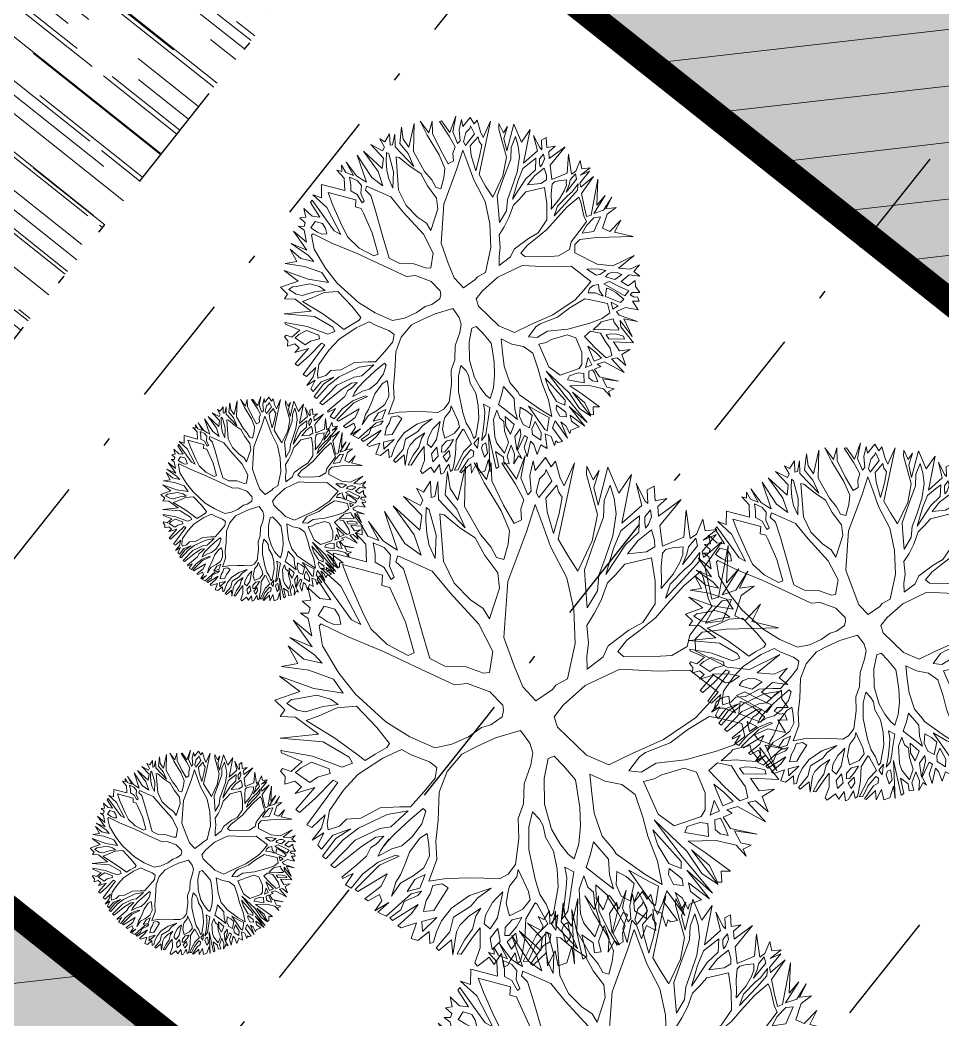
# Model space of a CAD drawing. Header units: metres. Extents: x -664657 to -643449, y -1076720 to -1062383.
# Drawn here: x -660318.2 to -660307.76, y -1066128.84 to -1066117.52 of the extents above; entities that cross this region are included whole.
import ezdxf

# ---------------------------------------------------------------- set-up
doc = ezdxf.new("R2010")
doc.units = ezdxf.units.M
doc.header["$LTSCALE"] = 0.1
doc.linetypes.add('DASHDOT', pattern=[25.4, 12.7, -6.35, 0, -6.35])
doc.linetypes.add('DIVIDE', pattern=[31.75, 12.7, -6.35, 0, -6.35, 0, -6.35])
doc.layers.get('0').update_dxf_attribs({"color": 8, "lineweight": 9})
for name, color, linetype in [('AA_THER_osy', 46, 'DASHDOT'), ('AA_THER_srafy', 52, 'Continuous'), ('AA_THER_SRAFY KATASTR', 14, 'Continuous'), ('AA_THER_čerchovaná', 84, 'DIVIDE')]:
    doc.layers.add(name, color=color, linetype=linetype)
doc.layers.add('AA_THER_silná', color=1, linetype='Continuous', lineweight=70)
doc.layers.add('AA_THER_STAFAZ', color=252, linetype='Continuous', lineweight=0)

# ---------------------------------------------------------------- blocks, each defined once
blk = doc.blocks.new('A$C0C461CEA')
for p, q in [((0.3025, 0.7347), (0.3349, 0.855)), ((0.3349, 0.855), (0.3322, 0.7055)), ((0.4827, 0.7766), (0.4635, 0.8454)), ((0.4635, 0.8454), (0.5034, 0.8122)), ((0.5034, 0.8122), (0.5408, 0.8486)), ((0.5408, 0.8486), (0.5229, 0.7746)), ((0.1012, 0.7057), (0.0942, 0.804)), ((0.0942, 0.804), (0.1945, 0.61)), ((0.1909, 0.7948), (0.205, 0.8261)), ((0.205, 0.8261), (0.2475, 0.7785)), ((0.2475, 0.7785), (0.2831, 0.8185)), ((0.2831, 0.8185), (0.2728, 0.7662)), ((0.4478, 0.7319), (0.3814, 0.832)), ((0.3814, 0.832), (0.4728, 0.7447)), ((0.5229, 0.7746), (0.5518, 0.8295)), ((0.5518, 0.8295), (0.5504, 0.7329)), ((0.5715, 0.7163), (0.5915, 0.8197)), ((0.5915, 0.8197), (0.5994, 0.6895)), ((0.7321, 0.6194), (0.6233, 0.8242)), ((0.6233, 0.8242), (0.7212, 0.6907)), ((0.0625, 0.6063), (-0.0086, 0.7652)), ((-0.0086, 0.7652), (0.1012, 0.7057)), ((0.2144, 0.7254), (0.134, 0.7876)), ((0.134, 0.7876), (0.2123, 0.7506)), ((0.231, 0.749), (0.1909, 0.7948)), ((0.2728, 0.7662), (0.3025, 0.7347)), ((0.4728, 0.7447), (0.4827, 0.7766)), ((0.49, 0.7113), (0.4913, 0.7617)), ((0.4913, 0.7617), (0.5191, 0.7392)), ((0.7212, 0.6907), (0.7246, 0.7724)), ((0.7246, 0.7724), (0.7385, 0.6381)), ((0.7734, 0.6912), (0.7622, 0.7895)), ((0.7622, 0.7895), (0.7798, 0.7081)), ((0.7816, 0.7099), (0.8256, 0.7548)), ((0.8256, 0.7548), (0.807, 0.6874)), ((-0.0624, 0.6807), (-0.0837, 0.7099)), ((-0.0837, 0.7099), (-0.0246, 0.6811)), ((-0.0246, 0.6811), (-0.0293, 0.7296)), ((-0.0293, 0.7296), (-0.001, 0.6561)), ((0.0489, 0.7094), (0.0997, 0.6739)), ((0.0706, 0.64), (0.0489, 0.7094)), ((0.1945, 0.61), (0.2144, 0.7254)), ((0.2123, 0.7506), (0.231, 0.749)), ((0.2563, 0.7342), (0.2799, 0.7134)), ((0.2567, 0.6946), (0.2563, 0.7342)), ((0.2799, 0.7134), (0.2905, 0.6781)), ((0.3982, 0.6414), (0.4478, 0.7319)), ((0.5046, 0.682), (0.49, 0.7113)), ((0.5191, 0.7392), (0.5177, 0.6341)), ((0.5445, 0.7226), (0.5676, 0.6892)), ((0.5469, 0.6596), (0.5445, 0.7226)), ((0.5504, 0.7329), (0.5715, 0.7163)), ((0.7798, 0.7081), (0.7816, 0.7099)), ((0.8882, 0.6125), (0.8974, 0.7111)), ((0.8974, 0.7111), (0.915, 0.6272)), ((-0.1076, 0.5794), (-0.1357, 0.6884)), ((-0.1357, 0.6884), (-0.031, 0.4794)), ((0.0857, 0.5729), (-0.0624, 0.6807)), ((0.0997, 0.6739), (0.1481, 0.6263)), ((0.226, 0.6439), (0.2358, 0.6836)), ((0.2358, 0.6836), (0.2784, 0.6252)), ((0.2719, 0.6756), (0.2567, 0.6946)), ((0.2907, 0.6571), (0.2719, 0.6756)), ((0.2905, 0.6781), (0.2907, 0.6571)), ((0.2979, 0.5942), (0.3158, 0.6676)), ((0.3158, 0.6676), (0.3538, 0.6409)), ((0.3322, 0.7055), (0.3982, 0.6414)), ((0.4709, 0.6967), (0.4376, 0.6628)), ((0.4818, 0.6818), (0.4709, 0.6967)), ((0.4922, 0.6693), (0.4818, 0.6818)), ((0.5033, 0.634), (0.4922, 0.6693)), ((0.5177, 0.6341), (0.5046, 0.682)), ((0.5676, 0.6892), (0.5624, 0.6094)), ((0.5994, 0.6895), (0.6563, 0.6415)), ((0.7385, 0.6381), (0.7734, 0.6912)), ((0.807, 0.6874), (0.8397, 0.5995)), ((1.0237, 0.6787), (0.847, 0.5299)), ((0.915, 0.6272), (1.0237, 0.6787)), ((-0.2502, 0.5529), (-0.2509, 0.6267)), ((-0.2509, 0.6267), (-0.2045, 0.6103)), ((-0.2045, 0.6103), (-0.2048, 0.6415)), ((-0.2048, 0.6415), (-0.1432, 0.5959)), ((-0.001, 0.6561), (0.0625, 0.6063)), ((0.115, 0.5798), (0.0706, 0.64)), ((0.1481, 0.6263), (0.1976, 0.5404)), ((0.2116, 0.5808), (0.226, 0.6439)), ((0.2784, 0.6252), (0.2666, 0.5435)), ((0.3538, 0.6409), (0.3733, 0.6177)), ((0.4193, 0.6392), (0.4171, 0.6182)), ((0.4376, 0.6628), (0.4193, 0.6392)), ((0.5123, 0.5753), (0.5033, 0.634)), ((0.5295, 0.531), (0.5388, 0.6217)), ((0.5388, 0.6217), (0.5469, 0.6596)), ((0.5997, 0.6601), (0.5814, 0.5634)), ((0.6292, 0.6436), (0.5997, 0.6601)), ((0.6988, 0.5873), (0.6292, 0.6436)), ((0.6563, 0.6415), (0.7155, 0.5941)), ((0.7155, 0.5941), (0.7321, 0.6194)), ((0.7846, 0.6469), (0.7555, 0.6173)), ((0.8108, 0.5488), (0.7846, 0.6469)), ((-0.2914, 0.4726), (-0.326, 0.5773)), ((-0.326, 0.5773), (-0.279, 0.4878)), ((-0.2559, 0.5216), (-0.2841, 0.5819)), ((-0.2841, 0.5819), (-0.2502, 0.5529)), ((-0.2145, 0.5868), (-0.1639, 0.5621)), ((-0.2083, 0.5701), (-0.2145, 0.5868)), ((-0.1432, 0.5959), (-0.1076, 0.5794)), ((0.154, 0.4584), (0.115, 0.5798)), ((0.2358, 0.4988), (0.2116, 0.5808)), ((0.2986, 0.5186), (0.2979, 0.5942)), ((0.3586, 0.578), (0.2986, 0.5186)), ((0.3733, 0.6177), (0.3586, 0.578)), ((0.4171, 0.6182), (0.4494, 0.5681)), ((0.5107, 0.4913), (0.5123, 0.5753)), ((0.5624, 0.6094), (0.5511, 0.4706)), ((0.735, 0.5691), (0.6988, 0.5873)), ((0.7555, 0.6173), (0.7496, 0.55)), ((0.8397, 0.5995), (0.8882, 0.6125)), ((1.0385, 0.4544), (1.1026, 0.5894)), ((1.1026, 0.5894), (1.0744, 0.4649)), ((-0.2122, 0.5364), (-0.2083, 0.5701)), ((-0.1865, 0.4803), (-0.2122, 0.5364)), ((-0.1639, 0.5621), (-0.163, 0.4697)), ((-0.1345, 0.5624), (-0.1379, 0.4867)), ((-0.1115, 0.544), (-0.1345, 0.5624)), ((-0.0838, 0.5359), (-0.1115, 0.544)), ((-0.0496, 0.4708), (-0.0838, 0.5359)), ((0.1413, 0.4667), (0.0857, 0.5729)), ((0.1976, 0.5404), (0.234, 0.4382)), ((0.2666, 0.5435), (0.2807, 0.3882)), ((0.3923, 0.5717), (0.3176, 0.4768)), ((0.4686, 0.501), (0.3923, 0.5717)), ((0.4494, 0.5681), (0.4918, 0.5181)), ((0.5511, 0.4706), (0.5295, 0.531)), ((0.5814, 0.5634), (0.5741, 0.4559)), ((0.7356, 0.5019), (0.735, 0.5691)), ((0.7496, 0.55), (0.7585, 0.4937)), ((0.7585, 0.4937), (0.8108, 0.5488)), ((1.137, 0.5058), (1.1659, 0.5624)), ((1.1659, 0.5624), (1.164, 0.5078)), ((-0.3858, 0.4867), (-0.3775, 0.497)), ((-0.2804, 0.4517), (-0.3858, 0.4867)), ((-0.3775, 0.497), (-0.2914, 0.4726)), ((-0.279, 0.4878), (-0.209, 0.4482)), ((-0.2074, 0.4717), (-0.2559, 0.5216)), ((-0.1379, 0.4867), (-0.0955, 0.4433)), ((0.2807, 0.3882), (0.2358, 0.4988)), ((0.5324, 0.4219), (0.4686, 0.501)), ((0.4918, 0.5181), (0.5107, 0.4913)), ((0.7383, 0.4095), (0.7356, 0.5019)), ((0.847, 0.5299), (0.7715, 0.4536)), ((1.0744, 0.4649), (1.137, 0.5058)), ((1.2126, 0.5083), (1.1542, 0.4723)), ((1.164, 0.5078), (1.2126, 0.5083)), ((-0.3938, 0.3876), (-0.4239, 0.4587)), ((-0.4239, 0.4587), (-0.3723, 0.3986)), ((-0.2087, 0.4212), (-0.2804, 0.4517)), ((-0.209, 0.4482), (-0.2074, 0.4717)), ((-0.163, 0.4697), (-0.1865, 0.4803)), ((-0.0955, 0.4433), (-0.0133, 0.3853)), ((-0.0133, 0.3853), (-0.0496, 0.4708)), ((-0.031, 0.4794), (0.0185, 0.379)), ((0.1745, 0.3218), (0.1413, 0.4667)), ((0.1929, 0.3453), (0.154, 0.4584)), ((0.3176, 0.4768), (0.314, 0.4137)), ((0.5741, 0.4559), (0.5707, 0.3742)), ((0.7715, 0.4536), (0.7677, 0.4098)), ((0.955, 0.4008), (1.0385, 0.4544)), ((1.1166, 0.4468), (1.0849, 0.438)), ((1.1021, 0.3938), (1.1166, 0.4468)), ((1.1542, 0.4723), (1.1422, 0.4092)), ((1.1925, 0.4157), (1.2064, 0.4704)), ((1.2064, 0.4704), (1.2319, 0.4413)), ((-0.3936, 0.3708), (-0.4822, 0.412)), ((-0.4822, 0.412), (-0.3938, 0.3876)), ((-0.3723, 0.3986), (-0.265, 0.3469)), ((-0.1939, 0.3812), (-0.2087, 0.4212)), ((-0.1566, 0.4361), (-0.1135, 0.3214)), ((-0.0806, 0.3907), (-0.1566, 0.4361)), ((0.234, 0.4382), (0.2581, 0.367)), ((0.314, 0.4137), (0.3085, 0.3633)), ((0.5399, 0.3235), (0.5324, 0.4219)), ((0.7598, 0.3635), (0.7383, 0.4095)), ((0.7677, 0.4098), (0.7999, 0.3699)), ((0.7999, 0.3699), (0.955, 0.4008)), ((1.0222, 0.4038), (0.9828, 0.3842)), ((1.0083, 0.3593), (1.0222, 0.4038)), ((1.0599, 0.421), (1.0457, 0.3957)), ((1.0849, 0.438), (1.0599, 0.421)), ((1.1422, 0.4092), (1.1925, 0.4157)), ((1.2319, 0.4413), (1.2764, 0.4291)), ((1.2764, 0.4291), (1.2389, 0.3993)), ((1.2389, 0.3993), (1.2391, 0.3783)), ((1.2661, 0.3828), (1.2809, 0.398)), ((1.2809, 0.398), (1.3081, 0.3832)), ((-0.4361, 0.2384), (-0.5029, 0.3764)), ((-0.5029, 0.3764), (-0.3965, 0.2346)), ((-0.2563, 0.32), (-0.3936, 0.3708)), ((-0.1618, 0.3461), (-0.1939, 0.3812)), ((0.0124, 0.3328), (-0.0806, 0.3907)), ((0.0185, 0.379), (0.0962, 0.3486)), ((0.2581, 0.367), (0.2965, 0.3085)), ((0.3085, 0.3633), (0.3345, 0.2855)), ((0.5707, 0.3742), (0.5505, 0.2834)), ((0.7311, 0.2894), (0.7598, 0.3635)), ((0.9429, 0.3545), (0.9221, 0.3356)), ((0.9828, 0.3842), (0.9429, 0.3545)), ((0.9916, 0.3423), (1.0083, 0.3593)), ((1.0457, 0.3957), (1.046, 0.3705)), ((1.046, 0.3705), (1.1021, 0.3938)), ((1.0838, 0.3642), (1.065, 0.3286)), ((1.1509, 0.3775), (1.0838, 0.3642)), ((1.2156, 0.3931), (1.1509, 0.3775)), ((1.2159, 0.3529), (1.2156, 0.3931)), ((1.2391, 0.3783), (1.2661, 0.3828)), ((1.3081, 0.3832), (1.2747, 0.3577)), ((1.2747, 0.3577), (1.3361, 0.3355)), ((-0.265, 0.3469), (-0.1764, 0.3123)), ((-0.1737, 0.2746), (-0.2563, 0.32)), ((-0.1764, 0.3123), (-0.1618, 0.3461)), ((-0.1135, 0.3214), (-0.0399, 0.0946)), ((0.154, 0.2694), (0.0124, 0.3328)), ((0.0962, 0.3486), (0.1745, 0.3218)), ((0.2396, 0.2954), (0.1929, 0.3453)), ((0.513, 0.2579), (0.5399, 0.3235)), ((0.9221, 0.3356), (0.9916, 0.3423)), ((1.065, 0.3286), (1.2159, 0.3529)), ((1.1154, 0.3267), (1.0945, 0.3181)), ((1.0945, 0.3181), (1.1225, 0.2722)), ((1.1573, 0.3337), (1.1154, 0.3267)), ((1.2227, 0.332), (1.1573, 0.3337)), ((1.2206, 0.3026), (1.2227, 0.332)), ((1.3361, 0.3355), (1.2651, 0.2988)), ((-0.4948, 0.221), (-0.5502, 0.3087)), ((-0.5502, 0.3087), (-0.4951, 0.2564)), ((-0.142, 0.2245), (-0.1737, 0.2746)), ((0.2659, 0.178), (0.154, 0.2694)), ((0.3075, 0.2222), (0.2396, 0.2954)), ((0.2965, 0.3085), (0.3075, 0.2222)), ((0.3345, 0.2855), (0.3477, 0.2208)), ((0.5505, 0.2834), (0.5344, 0.2185)), ((0.6936, 0.2554), (0.7311, 0.2894)), ((0.8343, 0.2886), (0.726, 0.1969)), ((0.9921, 0.2901), (0.8343, 0.2886)), ((0.9904, 0.2187), (0.9921, 0.2901)), ((1.0192, 0.2796), (1.0135, 0.2501)), ((1.04, 0.305), (1.0192, 0.2796)), ((1.0654, 0.28), (1.04, 0.305)), ((1.0573, 0.2506), (1.11, 0.2661)), ((1.11, 0.2661), (1.0654, 0.28)), ((1.1225, 0.2722), (1.2206, 0.3026)), ((1.2209, 0.2774), (1.173, 0.2685)), ((1.173, 0.2685), (1.2086, 0.2394)), ((1.2086, 0.2394), (1.2209, 0.2774)), ((1.2651, 0.2988), (1.2362, 0.2421)), ((1.2633, 0.2358), (1.3787, 0.2747)), ((1.3787, 0.2747), (1.3011, 0.2361)), ((-0.5765, 0.1716), (-0.5831, 0.2286)), ((-0.5831, 0.2286), (-0.5363, 0.1744)), ((-0.5263, 0.1871), (-0.5562, 0.2474)), ((-0.5562, 0.2474), (-0.5053, 0.1873)), ((-0.4951, 0.2564), (-0.4361, 0.2384)), ((-0.4148, 0.205), (-0.4948, 0.221)), ((-0.3965, 0.2346), (-0.2634, 0.1813)), ((-0.1137, 0.1593), (-0.142, 0.2245)), ((0.4846, 0.1484), (0.513, 0.2579)), ((0.6186, 0.1917), (0.6936, 0.2554)), ((1.0135, 0.2501), (1.0222, 0.2232)), ((1.0222, 0.2232), (1.0573, 0.2506)), ((1.1606, 0.2474), (1.0537, 0.1959)), ((1.2071, 0.21), (1.1606, 0.2474)), ((1.2362, 0.2421), (1.2633, 0.2358)), ((1.3011, 0.2361), (1.4109, 0.1802)), ((-0.5363, 0.1744), (-0.5263, 0.1871)), ((-0.5053, 0.1873), (-0.3346, 0.1632)), ((-0.3346, 0.1632), (-0.4148, 0.205)), ((-0.2634, 0.1813), (-0.1936, 0.167)), ((0.3636, 0.065), (0.2659, 0.178)), ((0.3477, 0.2208), (0.3543, 0.1597)), ((0.5344, 0.2185), (0.5332, 0.1548)), ((0.5668, 0.1534), (0.6186, 0.1917)), ((0.726, 0.1969), (0.5883, 0.099)), ((0.9852, 0.1382), (0.9904, 0.2187)), ((1.0286, 0.1813), (0.99, 0.0777)), ((1.0537, 0.1959), (1.0286, 0.1813)), ((1.1927, 0.1511), (1.2071, 0.21)), ((1.2493, 0.1936), (1.2013, 0.1319)), ((1.268, 0.1788), (1.2493, 0.1936)), ((1.3143, 0.169), (1.268, 0.1788)), ((1.4109, 0.1802), (1.2887, 0.2132)), ((1.2887, 0.2132), (1.3166, 0.1841)), ((1.3166, 0.1841), (1.4429, 0.1553)), ((-0.6119, 0.1653), (-0.5765, 0.1716)), ((-0.557, 0.1424), (-0.6119, 0.1653)), ((-0.5508, 0.1173), (-0.557, 0.1424)), ((-0.4437, 0.1495), (-0.4604, 0.141)), ((-0.4604, 0.141), (-0.3179, -0.0131)), ((-0.3531, 0.1486), (-0.4437, 0.1495)), ((-0.2733, 0.1554), (-0.3531, 0.1486)), ((-0.1914, 0.1208), (-0.2733, 0.1554)), ((-0.1936, 0.167), (-0.1454, 0.1464)), ((-0.1454, 0.1464), (-0.1137, 0.1593)), ((0.3543, 0.1597), (0.4095, 0.1032)), ((0.4978, 0.0957), (0.4846, 0.1484)), ((0.5332, 0.1548), (0.5668, 0.1534)), ((0.934, -0.0237), (0.9852, 0.1382)), ((1.1496, 0.081), (1.1927, 0.1511)), ((1.2769, 0.1285), (1.3187, 0.1583)), ((1.305, 0.0765), (1.3843, 0.1379)), ((1.3187, 0.1583), (1.3143, 0.169)), ((1.3674, 0.1486), (1.3273, 0.1314)), ((1.4429, 0.1553), (1.3404, 0.0811)), ((1.3843, 0.1379), (1.3674, 0.1486)), ((-0.6346, 0.1014), (-0.5508, 0.1173)), ((-0.5187, 0.0858), (-0.6346, 0.1014)), ((-0.5089, 0.1261), (-0.5257, 0.1259)), ((-0.5257, 0.1259), (-0.4916, 0.08)), ((-0.4158, 0.0574), (-0.5089, 0.1261)), ((-0.0987, 0.0965), (-0.1914, 0.1208)), ((-0.0496, 0.0483), (-0.0987, 0.0965)), ((-0.0399, 0.0946), (0.1007, -0.1098)), ((0.4095, 0.1032), (0.4394, 0.0531)), ((0.4758, 0.0097), (0.4978, 0.0957)), ((0.5883, 0.099), (0.5142, -0.053)), ((1.2014, 0.1175), (1.1918, 0.0604)), ((1.1918, 0.0604), (1.2418, 0.1053)), ((1.2013, 0.1319), (1.2014, 0.1175)), ((1.2418, 0.1053), (1.2769, 0.1285)), ((1.2939, 0.1076), (1.2755, 0.0865)), ((1.3273, 0.1314), (1.2939, 0.1076)), ((1.406, 0.0607), (1.4535, 0.1092)), ((1.4535, 0.1092), (1.4313, 0.0502)), ((-0.4845, 0.0297), (-0.5187, 0.0858)), ((-0.4916, 0.08), (-0.4534, 0.0384)), ((-0.3538, -0.026), (-0.4158, 0.0574)), ((-0.0003, -0.0856), (-0.0496, 0.0483)), ((0.4347, -0.079), (0.3636, 0.065)), ((0.4394, 0.0531), (0.4758, 0.0097)), ((0.99, 0.0777), (0.9657, -0.0174)), ((1.0643, -0.035), (1.1496, 0.081)), ((1.2421, 0.0717), (1.1836, 0.0436)), ((1.2969, 0.0513), (1.2421, 0.0717)), ((1.2755, 0.0865), (1.305, 0.0765)), ((1.3474, 0.0368), (1.2969, 0.0513)), ((1.3404, 0.0811), (1.406, 0.0607)), ((1.4313, 0.0502), (1.4947, 0.013)), ((-0.4926, -0.0022), (-0.6442, 0.0407)), ((-0.6442, 0.0407), (-0.4845, 0.0297)), ((-0.4534, 0.0384), (-0.411, 0.0028)), ((-0.411, 0.0028), (-0.3538, -0.026)), ((1.1836, 0.0436), (1.1756, -0.0069)), ((1.3855, 0.0059), (1.3474, 0.0368)), ((1.3667, -0.0261), (1.3855, 0.0059)), ((1.4208, 0.0165), (1.3983, -0.0108)), ((1.4947, 0.013), (1.4208, 0.0165)), ((-0.5084, -0.1007), (-0.6588, -0.0038)), ((-0.6588, -0.0038), (-0.5005, -0.0569)), ((-0.4123, -0.0536), (-0.4926, -0.0022)), ((-0.3179, -0.0131), (-0.2208, -0.0601)), ((0.8639, -0.1588), (0.934, -0.0237)), ((0.9657, -0.0174), (0.9079, -0.1187)), ((0.9728, -0.1265), (1.0643, -0.035)), ((1.1756, -0.0069), (1.2766, -0.0203)), ((1.2306, -0.04), (1.3211, -0.0913)), ((1.2894, -0.0412), (1.2306, -0.04)), ((1.2766, -0.0203), (1.3667, -0.0261)), ((1.3459, -0.0473), (1.2894, -0.0412)), ((1.5137, -0.0288), (1.3735, -0.053)), ((1.3983, -0.0108), (1.5137, -0.0288)), ((-0.5989, -0.1184), (-0.6875, -0.0815)), ((-0.6875, -0.0815), (-0.5822, -0.1081)), ((-0.5005, -0.0569), (-0.4123, -0.0536)), ((-0.3298, -0.078), (-0.4915, -0.1198)), ((-0.2078, -0.1044), (-0.3298, -0.078)), ((-0.2208, -0.0601), (-0.1181, -0.0717)), ((-0.1181, -0.0717), (-0.0509, -0.0669)), ((-0.0509, -0.0669), (-0.0003, -0.0856)), ((0.4118, -0.132), (0.4347, -0.079)), ((0.5142, -0.053), (0.4921, -0.1816)), ((1.0838, -0.0666), (1.0258, -0.1512)), ((1.1382, -0.0469), (1.0838, -0.0666)), ((1.2245, -0.0947), (1.1382, -0.0469)), ((1.3211, -0.0913), (1.3459, -0.0473)), ((1.3735, -0.053), (1.3463, -0.0935)), ((-0.6718, -0.1443), (-0.6973, -0.1152)), ((-0.6973, -0.1152), (-0.6491, -0.1339)), ((-0.6491, -0.1339), (-0.5989, -0.1184)), ((-0.561, -0.1289), (-0.6113, -0.142)), ((-0.5822, -0.1081), (-0.5444, -0.1053)), ((-0.5189, -0.1369), (-0.561, -0.1289)), ((-0.5444, -0.1053), (-0.5084, -0.1007)), ((-0.4915, -0.1198), (-0.481, -0.1449)), ((-0.0227, -0.1338), (-0.2078, -0.1044)), ((0.1007, -0.1098), (0.2148, -0.1801)), ((0.412, -0.1572), (0.4118, -0.132)), ((0.9079, -0.1187), (0.8974, -0.1501)), ((0.9465, -0.1982), (0.9728, -0.1265)), ((1.2713, -0.153), (1.2245, -0.0947)), ((1.3237, -0.1165), (1.2773, -0.0959)), ((1.2773, -0.0959), (1.3031, -0.1569)), ((1.3031, -0.1569), (1.3237, -0.1165)), ((1.3463, -0.0935), (1.3739, -0.0908)), ((1.3739, -0.0908), (1.3533, -0.1288)), ((1.3533, -0.1288), (1.4098, -0.1475)), ((1.4098, -0.1475), (1.5185, -0.0936)), ((1.5185, -0.0936), (1.4308, -0.1449)), ((-0.7011, -0.1572), (-0.6718, -0.1443)), ((-0.6338, -0.1674), (-0.7011, -0.1572)), ((-0.5828, -0.2275), (-0.6338, -0.1674)), ((-0.6113, -0.142), (-0.5749, -0.1752)), ((-0.5749, -0.1752), (-0.5518, -0.2044)), ((-0.4909, -0.1786), (-0.5189, -0.1369)), ((-0.481, -0.1449), (-0.4348, -0.1486)), ((-0.4348, -0.1486), (-0.3496, -0.2066)), ((0.1015, -0.1896), (-0.0227, -0.1338)), ((0.3858, -0.2414), (0.412, -0.1572)), ((0.8145, -0.2625), (0.8639, -0.1588)), ((0.8974, -0.1501), (0.9006, -0.228)), ((1.0258, -0.1512), (1.0094, -0.1868)), ((1.2758, -0.1866), (1.2713, -0.153)), ((1.3468, -0.1397), (1.3326, -0.1608)), ((1.3326, -0.1608), (1.3599, -0.1942)), ((1.3678, -0.1479), (1.3468, -0.1397)), ((1.3998, -0.1662), (1.3678, -0.1479)), ((1.4209, -0.1786), (1.3998, -0.1662)), ((1.4308, -0.1449), (1.4857, -0.1695)), ((1.4857, -0.1695), (1.5275, -0.1481)), ((1.5275, -0.1481), (1.511, -0.1843)), ((-0.5518, -0.2044), (-0.5057, -0.1973)), ((-0.5057, -0.1973), (-0.4485, -0.2202)), ((-0.4444, -0.2033), (-0.4909, -0.1786)), ((-0.4485, -0.2202), (-0.4444, -0.2033)), ((-0.3496, -0.2066), (-0.1997, -0.3144)), ((0.1467, -0.2708), (0.1015, -0.1896)), ((0.2148, -0.1801), (0.3017, -0.2297)), ((0.4921, -0.1816), (0.4927, -0.2464)), ((0.9006, -0.228), (0.9465, -0.1982)), ((1.0094, -0.1868), (0.9803, -0.2249)), ((1.2078, -0.294), (1.2758, -0.1866)), ((1.2869, -0.2117), (1.2555, -0.26)), ((1.3179, -0.1922), (1.2869, -0.2117)), ((1.3561, -0.2362), (1.3179, -0.1922)), ((1.3599, -0.1942), (1.3893, -0.1939)), ((1.3893, -0.1939), (1.4209, -0.1786)), ((1.4757, -0.1906), (1.3938, -0.2292)), ((1.5406, -0.2008), (1.4757, -0.1906)), ((1.511, -0.1843), (1.5406, -0.2008)), ((-0.7209, -0.2876), (-0.5828, -0.2275)), ((-0.4904, -0.229), (-0.6577, -0.302)), ((-0.4648, -0.2665), (-0.4904, -0.229)), ((-0.4314, -0.2512), (-0.4648, -0.2665)), ((-0.4018, -0.2659), (-0.4314, -0.2512)), ((0.3017, -0.2297), (0.3858, -0.2414)), ((0.4927, -0.2464), (0.5332, -0.2736)), ((0.7097, -0.2905), (0.8145, -0.2625)), ((0.9803, -0.2249), (1.1197, -0.2973)), ((1.2555, -0.26), (1.2624, -0.2875)), ((1.2624, -0.2875), (1.3561, -0.2362)), ((1.3938, -0.2292), (1.298, -0.3082)), ((-0.6698, -0.3543), (-0.7209, -0.2876)), ((-0.6577, -0.302), (-0.5883, -0.3434)), ((-0.2812, -0.3278), (-0.4018, -0.2659)), ((0.0463, -0.318), (0.1277, -0.2902)), ((0.1277, -0.2902), (0.1467, -0.2708)), ((0.5332, -0.2736), (0.7097, -0.2905)), ((0.8463, -0.3294), (0.9138, -0.2951)), ((0.9138, -0.2951), (0.987, -0.292)), ((0.987, -0.292), (1.0758, -0.3499)), ((1.1197, -0.2973), (1.2078, -0.294)), ((1.298, -0.3082), (1.3885, -0.3007)), ((1.3885, -0.3007), (1.5271, -0.2951)), ((1.5271, -0.2951), (1.4955, -0.3206)), ((-0.5883, -0.3434), (-0.4592, -0.4111)), ((-0.167, -0.4107), (-0.2812, -0.3278)), ((-0.1997, -0.3144), (-0.1405, -0.3576)), ((-0.0246, -0.3715), (0.0463, -0.318)), ((0.2019, -0.3375), (0.1015, -0.3702)), ((0.2837, -0.3475), (0.2019, -0.3375)), ((0.3006, -0.3641), (0.2837, -0.3475)), ((0.7733, -0.3469), (0.8463, -0.3294)), ((0.8327, -0.4069), (0.7733, -0.3469)), ((1.0758, -0.3499), (1.1459, -0.4021)), ((1.3218, -0.3457), (1.1218, -0.3285)), ((1.1218, -0.3285), (1.3137, -0.377)), ((1.4355, -0.3824), (1.3218, -0.3457)), ((1.4393, -0.3338), (1.3342, -0.3288)), ((1.3342, -0.3288), (1.5213, -0.375)), ((1.5128, -0.3691), (1.4393, -0.3338)), ((1.4955, -0.3206), (1.5277, -0.3581)), ((-0.7224, -0.3741), (-0.6698, -0.3543)), ((-0.6047, -0.3813), (-0.7224, -0.3741)), ((-0.4293, -0.4594), (-0.6047, -0.3813)), ((-0.1405, -0.3576), (-0.0982, -0.3866)), ((-0.0982, -0.3866), (-0.0246, -0.3715)), ((0.1015, -0.3702), (0.0598, -0.4102)), ((0.2954, -0.4482), (0.3135, -0.3892)), ((0.3135, -0.3892), (0.3006, -0.3641)), ((0.4142, -0.3858), (0.348, -0.4812)), ((0.4816, -0.4043), (0.4142, -0.3858)), ((0.6014, -0.3822), (0.5867, -0.4075)), ((0.6603, -0.39), (0.6014, -0.3822)), ((0.7403, -0.406), (0.6603, -0.39)), ((1.1455, -0.3661), (1.3307, -0.3979)), ((1.2047, -0.4057), (1.1455, -0.3661)), ((1.3137, -0.377), (1.5259, -0.4212)), ((1.5213, -0.375), (1.4355, -0.3824)), ((1.5277, -0.3581), (1.5128, -0.3691)), ((-0.7051, -0.4219), (-0.7053, -0.4033)), ((-0.7053, -0.4033), (-0.4755, -0.4683)), ((-0.6016, -0.4569), (-0.7051, -0.4219)), ((-0.4592, -0.4111), (-0.3833, -0.4464)), ((-0.2842, -0.4556), (-0.1817, -0.436)), ((-0.1817, -0.436), (-0.167, -0.4107)), ((0.0598, -0.4102), (-0.0994, -0.4478)), ((0.5179, -0.4292), (0.4816, -0.4043)), ((0.5435, -0.4769), (0.5179, -0.4292)), ((0.5867, -0.4075), (0.6277, -0.4869)), ((0.7675, -0.431), (0.7403, -0.406)), ((0.8311, -0.4891), (0.7675, -0.431)), ((0.8963, -0.4693), (0.8327, -0.4069)), ((1.1459, -0.4021), (1.2473, -0.4617)), ((1.2933, -0.4384), (1.2047, -0.4057)), ((1.3495, -0.4229), (1.2933, -0.4384)), ((1.3307, -0.3979), (1.3495, -0.4229)), ((1.5259, -0.4212), (1.3746, -0.4124)), ((1.3746, -0.4124), (1.5304, -0.4487)), ((-0.6707, -0.5122), (-0.7148, -0.4766)), ((-0.7148, -0.4766), (-0.6433, -0.4825)), ((-0.6433, -0.4825), (-0.6016, -0.4569)), ((-0.5618, -0.4775), (-0.6078, -0.4966)), ((-0.5281, -0.4898), (-0.5618, -0.4775)), ((-0.4755, -0.4683), (-0.4293, -0.4594)), ((-0.3833, -0.4464), (-0.2842, -0.4556)), ((-0.0994, -0.4478), (-0.2736, -0.4891)), ((0.252, -0.5512), (0.2706, -0.4838)), ((0.2706, -0.4838), (0.2954, -0.4482)), ((0.348, -0.4812), (0.3091, -0.559)), ((0.5738, -0.5607), (0.5435, -0.4769)), ((0.9875, -0.5272), (0.8963, -0.4693)), ((1.2473, -0.4617), (1.3278, -0.5305)), ((1.3078, -0.4551), (1.3816, -0.4544)), ((1.323, -0.4777), (1.3078, -0.4551)), ((1.3671, -0.4983), (1.323, -0.4777)), ((1.4028, -0.4752), (1.3671, -0.4983)), ((1.3816, -0.4544), (1.4028, -0.4752)), ((1.5304, -0.4487), (1.4152, -0.4516)), ((1.4152, -0.4516), (1.4449, -0.4766)), ((1.4449, -0.4766), (1.5054, -0.4742)), ((1.5054, -0.4742), (1.4765, -0.5225)), ((-0.6974, -0.5394), (-0.6707, -0.5122)), ((-0.6078, -0.4966), (-0.6031, -0.5451)), ((-0.5002, -0.5123), (-0.5281, -0.4898)), ((-0.5234, -0.5335), (-0.5002, -0.5123)), ((-0.2736, -0.4891), (-0.4394, -0.5369)), ((0.6277, -0.4869), (0.6999, -0.5762)), ((0.8845, -0.5516), (0.8311, -0.4891)), ((1.0632, -0.5415), (0.9875, -0.5272)), ((1.4345, -0.5211), (1.3949, -0.5215)), ((1.3949, -0.5215), (1.492, -0.5751)), ((1.4851, -0.5434), (1.4345, -0.5211)), ((1.4765, -0.5225), (1.4851, -0.5434)), ((-0.6512, -0.5414), (-0.6974, -0.5394)), ((-0.6699, -0.5854), (-0.6426, -0.5641)), ((-0.6426, -0.5641), (-0.6512, -0.5414)), ((-0.6031, -0.5451), (-0.5546, -0.5404)), ((-0.5693, -0.5658), (-0.571, -0.5784)), ((-0.4394, -0.5369), (-0.5693, -0.5658)), ((-0.5546, -0.5404), (-0.5234, -0.5335)), ((0.2149, -0.623), (0.252, -0.5512)), ((0.3091, -0.559), (0.2762, -0.629)), ((0.6267, -0.6316), (0.5738, -0.5607)), ((0.9272, -0.6184), (0.8845, -0.5516)), ((0.9729, -0.5718), (1.0721, -0.5894)), ((0.9968, -0.6219), (0.9729, -0.5718)), ((1.0843, -0.5497), (1.0632, -0.5415)), ((1.2397, -0.5416), (1.0843, -0.5497)), ((1.271, -0.5563), (1.1727, -0.5716)), ((1.1727, -0.5716), (1.3455, -0.6227)), ((1.3278, -0.5305), (1.2397, -0.5416)), ((1.3195, -0.545), (1.271, -0.5563)), ((1.3622, -0.6202), (1.3195, -0.545)), ((1.492, -0.5751), (1.3614, -0.5386)), ((1.3614, -0.5386), (1.3763, -0.5846)), ((-0.628, -0.5832), (-0.6699, -0.5854)), ((-0.5687, -0.633), (-0.628, -0.5832)), ((-0.571, -0.5784), (-0.5032, -0.6384)), ((0.6999, -0.5762), (0.793, -0.6425)), ((0.953, -0.683), (0.9272, -0.6184)), ((1.0721, -0.5894), (1.1188, -0.6418)), ((1.1353, -0.6098), (1.1814, -0.6009)), ((1.1694, -0.6581), (1.1353, -0.6098)), ((1.1814, -0.6009), (1.2277, -0.6029)), ((1.2277, -0.6029), (1.262, -0.674)), ((1.3763, -0.5846), (1.4798, -0.613)), ((1.4798, -0.613), (1.4608, -0.6342)), ((-0.5365, -0.6705), (-0.6755, -0.6298)), ((-0.6755, -0.6298), (-0.5687, -0.633)), ((-0.5032, -0.6384), (-0.3725, -0.6875)), ((0.1651, -0.6823), (0.2149, -0.623)), ((0.2762, -0.629), (0.273, -0.7298)), ((0.6483, -0.6967), (0.6267, -0.6316)), ((0.6795, -0.6352), (0.7095, -0.698)), ((0.7234, -0.6414), (0.6795, -0.6352)), ((0.7553, -0.6537), (0.7234, -0.6414)), ((0.7934, -0.6869), (0.7553, -0.6537)), ((0.793, -0.6425), (0.8605, -0.6695)), ((1.0184, -0.6805), (0.9968, -0.6219)), ((1.1188, -0.6418), (1.1714, -0.679)), ((1.2176, -0.6828), (1.1694, -0.6581)), ((1.3392, -0.6522), (1.2656, -0.6211)), ((1.2656, -0.6211), (1.2787, -0.6696)), ((1.3671, -0.6897), (1.3392, -0.6522)), ((1.3455, -0.6227), (1.3622, -0.6202)), ((1.4043, -0.6306), (1.3642, -0.6412)), ((1.3642, -0.6412), (1.4321, -0.7059)), ((1.4569, -0.6637), (1.4043, -0.6306)), ((1.4608, -0.6342), (1.444, -0.6362)), ((1.444, -0.6362), (1.4569, -0.6637)), ((-0.6394, -0.6985), (-0.5365, -0.6705)), ((-0.5069, -0.6912), (-0.6394, -0.6985)), ((-0.5317, -0.7353), (-0.4564, -0.6991)), ((-0.4564, -0.6991), (-0.5069, -0.6912)), ((-0.3725, -0.6875), (-0.2564, -0.714)), ((0.0478, -0.7128), (0.1651, -0.6823)), ((0.706, -0.7652), (0.6483, -0.6967)), ((0.7095, -0.698), (0.7709, -0.7754)), ((0.8609, -0.7133), (0.7934, -0.6869)), ((0.8605, -0.6695), (0.9194, -0.6833)), ((0.9194, -0.6833), (0.953, -0.683)), ((1.0874, -0.6799), (1.0184, -0.6805)), ((1.1714, -0.679), (1.0874, -0.6799)), ((1.262, -0.674), (1.2176, -0.6828)), ((1.2787, -0.6696), (1.3042, -0.6964)), ((1.3042, -0.6964), (1.3671, -0.6897)), ((1.4321, -0.7059), (1.386, -0.7148)), ((-0.5398, -0.7671), (-0.6223, -0.7319)), ((-0.6223, -0.7319), (-0.5317, -0.7353)), ((-0.374, -0.7235), (-0.4834, -0.76)), ((-0.4157, -0.8097), (-0.3023, -0.7456)), ((-0.3023, -0.7456), (-0.374, -0.7235)), ((-0.2564, -0.714), (-0.0757, -0.7266)), ((-0.0757, -0.7266), (0.0478, -0.7128)), ((0.1849, -0.7451), (0.103, -0.7711)), ((0.2269, -0.7447), (0.1849, -0.7451)), ((0.2501, -0.7864), (0.2269, -0.7447)), ((0.273, -0.7298), (0.3033, -0.8237)), ((0.9226, -0.7655), (0.8609, -0.7133)), ((0.9433, -0.7377), (0.9871, -0.7289)), ((0.979, -0.7691), (0.9433, -0.7377)), ((0.9871, -0.7289), (1.0255, -0.7957)), ((1.0331, -0.7158), (1.0529, -0.7744)), ((1.0778, -0.743), (1.0331, -0.7158)), ((1.1114, -0.7444), (1.0778, -0.743)), ((1.0985, -0.7134), (1.1742, -0.7168)), ((1.1386, -0.7592), (1.0985, -0.7134)), ((1.1514, -0.7861), (1.1114, -0.7444)), ((1.1742, -0.7168), (1.1934, -0.7796)), ((1.2204, -0.7164), (1.2251, -0.7751)), ((1.2458, -0.7413), (1.2204, -0.7164)), ((1.2691, -0.7915), (1.2458, -0.7413)), ((1.2919, -0.7301), (1.2685, -0.7327)), ((1.2685, -0.7327), (1.2929, -0.8333)), ((1.3135, -0.7911), (1.2919, -0.7301)), ((1.3508, -0.7403), (1.3214, -0.7364)), ((1.3214, -0.7364), (1.366, -0.826)), ((1.4058, -0.7752), (1.3508, -0.7403)), ((1.386, -0.7148), (1.4058, -0.7752)), ((-0.4834, -0.76), (-0.5896, -0.8222)), ((-0.5896, -0.8222), (-0.5398, -0.7671)), ((-0.2207, -0.7532), (-0.2831, -0.8126)), ((-0.0921, -0.7712), (-0.2207, -0.7532)), ((-0.0037, -0.7913), (-0.0921, -0.7712)), ((-0.0017, -0.8123), (-0.0037, -0.7913)), ((0.055, -0.7799), (0.0138, -0.8602)), ((0.103, -0.7711), (0.055, -0.7799)), ((0.2491, -0.8621), (0.2501, -0.7864)), ((0.7657, -0.8636), (0.706, -0.7652)), ((0.7709, -0.7754), (0.8731, -0.8602)), ((0.9754, -0.8256), (0.9226, -0.7655)), ((1.0046, -0.8043), (0.979, -0.7691)), ((1.0529, -0.7744), (1.1269, -0.8559)), ((1.1934, -0.7796), (1.1386, -0.7592)), ((1.2173, -0.8298), (1.1514, -0.7861)), ((1.2251, -0.7751), (1.2887, -0.8351)), ((1.2887, -0.8351), (1.2691, -0.7915)), ((1.366, -0.826), (1.3135, -0.7911)), ((-0.5682, -0.8616), (-0.4157, -0.8097)), ((-0.388, -0.8245), (-0.4461, -0.8922)), ((-0.3294, -0.8005), (-0.388, -0.8245)), ((-0.335, -0.8467), (-0.2874, -0.7983)), ((-0.2874, -0.7983), (-0.3294, -0.8005)), ((-0.2831, -0.8126), (-0.322, -0.8868)), ((-0.0239, -0.8689), (-0.0017, -0.8123)), ((0.3033, -0.8237), (0.3757, -0.9238)), ((1.031, -0.9282), (0.9754, -0.8256)), ((1.0454, -0.8693), (1.0046, -0.8043)), ((1.0255, -0.7957), (1.0511, -0.8398)), ((1.2389, -0.8968), (1.2173, -0.8298)), ((1.2932, -0.8627), (1.2401, -0.8314)), ((1.2401, -0.8314), (1.2642, -0.9026)), ((1.2929, -0.8333), (1.3453, -0.8556)), ((-0.4573, -0.8587), (-0.5682, -0.8616)), ((-0.5193, -0.9578), (-0.4573, -0.8587)), ((-0.3811, -0.9126), (-0.335, -0.8467)), ((-0.0402, -0.9177), (-0.0239, -0.8689)), ((0.0138, -0.8602), (-0.027, -0.9866)), ((0.2433, -0.9527), (0.2491, -0.8621)), ((0.7663, -0.9182), (0.7657, -0.8636)), ((0.7886, -0.8736), (0.8839, -0.9213)), ((0.8039, -0.9029), (0.7886, -0.8736)), ((0.8731, -0.8602), (0.9323, -0.8998)), ((1.0754, -0.9254), (1.0454, -0.8693)), ((1.0511, -0.8398), (1.075, -0.8816)), ((1.075, -0.8816), (1.0754, -0.9254)), ((1.2586, -1.0058), (1.085, -0.8647)), ((1.085, -0.8647), (1.2422, -1.0456)), ((1.1269, -0.8559), (1.1631, -0.8784)), ((1.1631, -0.8784), (1.2389, -0.8968)), ((1.3273, -0.9128), (1.2932, -0.8627)), ((1.3453, -0.8556), (1.3183, -0.8558)), ((1.3183, -0.8558), (1.3273, -0.9128)), ((-0.4628, -0.9092), (-0.4691, -0.9363)), ((-0.4461, -0.8922), (-0.4628, -0.9092)), ((-0.4146, -0.9297), (-0.3811, -0.9126)), ((-0.322, -0.8868), (-0.355, -0.9418)), ((-0.355, -0.9418), (-0.2064, -0.9235)), ((-0.2064, -0.9235), (-0.0948, -0.9182)), ((-0.0948, -0.9182), (-0.0402, -0.9177)), ((0.2917, -0.9247), (0.2774, -0.9986)), ((0.3085, -0.9269), (0.2917, -0.9247)), ((0.33, -0.9813), (0.3085, -0.9269)), ((0.3757, -0.9238), (0.4269, -1.0031)), ((0.7499, -0.958), (0.7663, -0.9182)), ((0.8044, -0.9557), (0.8039, -0.9029)), ((0.8839, -0.9213), (0.9136, -0.9462)), ((0.9323, -0.8998), (0.9805, -0.9161)), ((0.9805, -0.9161), (1.0294, -0.9451)), ((1.0501, -0.9215), (1.0861, -0.9799)), ((1.0506, -0.9701), (1.0501, -0.9215)), ((1.0983, -0.9402), (1.1065, -0.9209)), ((1.1065, -0.9209), (1.1556, -0.9648)), ((1.2494, -0.9219), (1.1888, -0.9243)), ((1.1888, -0.9243), (1.265, -0.9866)), ((1.2815, -0.9528), (1.2494, -0.9219)), ((1.2642, -0.9026), (1.3023, -0.9298)), ((-0.458, -0.9638), (-0.5193, -0.9578)), ((-0.4691, -0.9363), (-0.4146, -0.9297)), ((-0.4559, -0.9991), (-0.458, -0.9638)), ((-0.4017, -0.959), (-0.4559, -0.9991)), ((-0.2751, -0.9554), (-0.4017, -0.959)), ((-0.3963, -1.0748), (-0.2751, -0.9554)), ((-0.2372, -0.9676), (-0.3963, -1.0748)), ((-0.1053, -0.9495), (-0.2372, -0.9676)), ((-0.0776, -0.9619), (-0.1053, -0.9495)), ((-0.1024, -1.0041), (-0.0776, -0.9619)), ((0.2058, -0.9825), (0.2433, -0.9527)), ((0.6932, -0.9987), (0.7499, -0.958)), ((0.813, -0.9766), (0.8044, -0.9557)), ((0.9136, -0.9462), (0.9141, -0.9984)), ((0.9495, -0.9416), (0.9387, -0.9417)), ((0.9387, -0.9417), (0.9503, -1.0232)), ((1.0399, -0.9804), (0.9495, -0.9416)), ((1.0294, -0.9451), (1.031, -0.9282)), ((1.0861, -0.9799), (1.0506, -0.9701)), ((1.1052, -0.9629), (1.0983, -0.9402)), ((1.1559, -0.996), (1.1052, -0.9629)), ((1.1556, -0.9648), (1.1559, -0.996)), ((1.3023, -0.9298), (1.2815, -0.9528)), ((-0.2346, -1.0474), (-0.1024, -1.0041)), ((-0.027, -0.9866), (-0.0345, -1.0796)), ((0.1416, -1.0395), (0.2058, -0.9825)), ((0.2459, -0.9737), (0.1836, -1.0433)), ((0.2302, -1.0771), (0.2459, -0.9737)), ((0.2774, -0.9986), (0.2638, -1.0851)), ((0.3325, -1.0527), (0.33, -0.9813)), ((0.374, -0.9995), (0.3618, -1.0356)), ((0.4103, -1.0327), (0.374, -0.9995)), ((0.4269, -1.0031), (0.4796, -1.062)), ((0.6307, -1.0456), (0.6932, -0.9987)), ((0.7462, -1.0126), (0.6924, -1.0978)), ((0.7259, -1.0848), (0.7462, -1.0126)), ((0.7926, -1.0314), (0.7964, -0.9935)), ((0.7964, -0.9935), (0.8496, -1.098)), ((0.8405, -1.0243), (0.813, -0.9766)), ((0.9141, -0.9984), (0.8853, -1.0581)), ((1.0322, -1.0525), (1.0399, -0.9804)), ((1.0594, -1.012), (1.0578, -1.0918)), ((1.0804, -1.0094), (1.0594, -1.012)), ((1.0975, -1.0368), (1.0804, -1.0094)), ((1.2422, -1.0456), (1.1852, -0.9916)), ((1.1852, -0.9916), (1.2129, -1.0633)), ((1.265, -0.9866), (1.2586, -1.0058)), ((-0.36, -1.114), (-0.2346, -1.0474)), ((-0.1422, -1.0447), (-0.2218, -1.0707)), ((-0.1602, -1.1061), (-0.1253, -1.0589)), ((-0.1253, -1.0589), (-0.1422, -1.0447)), ((0.1022, -1.1287), (0.1416, -1.0395)), ((0.1836, -1.0433), (0.1219, -1.1705)), ((0.3205, -1.1116), (0.3325, -1.0527)), ((0.3618, -1.0356), (0.3649, -1.1136)), ((0.4443, -1.0708), (0.4103, -1.0327)), ((0.5581, -1.1093), (0.6307, -1.0456)), ((0.7904, -1.059), (0.7926, -1.0314)), ((0.8019, -1.1219), (0.7904, -1.059)), ((0.8853, -1.0581), (0.8405, -1.0243)), ((0.9063, -1.0639), (0.9336, -1.03)), ((0.9336, -1.03), (0.94, -1.0762)), ((0.9503, -1.0232), (1.0014, -1.0948)), ((1.0586, -1.1782), (1.0322, -1.0525)), ((1.0852, -1.0687), (1.0975, -1.0368)), ((1.1923, -1.0971), (1.1396, -1.0532)), ((1.1396, -1.0532), (1.1548, -1.1269)), ((-0.2551, -1.0944), (-0.3515, -1.1205)), ((-0.2671, -1.1593), (-0.2551, -1.0944)), ((-0.2218, -1.0707), (-0.2423, -1.1195)), ((-0.0975, -1.0737), (-0.109, -1.1854)), ((-0.0748, -1.0692), (-0.0975, -1.0737)), ((-0.0659, -1.3002), (-0.0748, -1.0692)), ((-0.0345, -1.0796), (-0.0274, -1.1888)), ((0.1969, -1.1128), (0.2302, -1.0771)), ((0.2638, -1.0851), (0.2579, -1.15)), ((0.4575, -1.1271), (0.4443, -1.0708)), ((0.4796, -1.062), (0.5124, -1.1601)), ((0.6924, -1.0978), (0.6639, -1.1905)), ((0.7263, -1.131), (0.7259, -1.0848)), ((0.8496, -1.098), (0.8544, -1.1568)), ((0.9026, -1.1101), (0.9063, -1.0639)), ((0.94, -1.0762), (0.9387, -1.1266)), ((0.9492, -1.1541), (0.9553, -1.1012)), ((0.9553, -1.1012), (0.9825, -1.1261)), ((1.0014, -1.0948), (1.0356, -1.1574)), ((1.0578, -1.0918), (1.0753, -1.163)), ((1.0921, -1.1671), (1.0852, -1.0687)), ((1.1147, -1.0829), (1.1029, -1.1652)), ((1.1548, -1.1269), (1.1147, -1.0829)), ((1.2129, -1.0633), (1.1923, -1.0971)), ((-0.3515, -1.1205), (-0.36, -1.114)), ((-0.2423, -1.1195), (-0.248, -1.1507)), ((-0.248, -1.1507), (-0.1724, -1.1458)), ((-0.1724, -1.1458), (-0.1602, -1.1061)), ((0.0564, -1.1712), (0.1022, -1.1287)), ((0.1433, -1.2207), (0.1969, -1.1128)), ((0.2324, -1.1275), (0.2075, -1.1529)), ((0.227, -1.1797), (0.2324, -1.1275)), ((0.2939, -1.1497), (0.3205, -1.1116)), ((0.3649, -1.1136), (0.3822, -1.1656)), ((0.443, -1.1842), (0.4575, -1.1271)), ((0.4805, -1.1478), (0.4581, -1.1925)), ((0.5003, -1.2089), (0.4805, -1.1478)), ((0.5124, -1.1601), (0.5581, -1.1093)), ((0.5643, -1.1326), (0.5376, -1.1641)), ((0.5961, -1.1299), (0.5643, -1.1326)), ((0.6027, -1.1929), (0.5961, -1.1299)), ((0.6954, -1.2172), (0.7263, -1.131)), ((0.7657, -1.1097), (0.7454, -1.1729)), ((0.7703, -1.1516), (0.7657, -1.1097)), ((0.8208, -1.1553), (0.8019, -1.1219)), ((0.88, -1.1337), (0.8805, -1.1883)), ((0.9242, -1.1729), (0.88, -1.1337)), ((0.9238, -1.1393), (0.9026, -1.1101)), ((0.9387, -1.1266), (0.9238, -1.1393)), ((0.9825, -1.1261), (0.9853, -1.1681)), ((-0.3048, -1.1723), (-0.2671, -1.1593)), ((-0.3046, -1.1873), (-0.3048, -1.1723)), ((-0.2728, -1.193), (-0.3046, -1.1873)), ((-0.2539, -1.2204), (-0.2728, -1.193)), ((-0.2267, -1.1823), (-0.2539, -1.2204)), ((-0.1889, -1.1838), (-0.2267, -1.1823)), ((-0.1412, -1.1497), (-0.1927, -1.224)), ((-0.1927, -1.224), (-0.1889, -1.1838)), ((-0.1459, -1.2782), (-0.1412, -1.1497)), ((-0.109, -1.1854), (-0.1249, -1.278)), ((-0.0274, -1.1888), (0.0025, -1.2407)), ((0.0509, -1.215), (0.0564, -1.1712)), ((0.1219, -1.1705), (0.1016, -1.2523)), ((0.2075, -1.1529), (0.183, -1.2245)), ((0.2188, -1.2032), (0.227, -1.1797)), ((0.2579, -1.15), (0.2606, -1.1878)), ((0.2606, -1.1878), (0.2669, -1.2129)), ((0.2669, -1.2129), (0.2939, -1.1497)), ((0.3252, -1.162), (0.2839, -1.2338)), ((0.2966, -1.2402), (0.3401, -1.1558)), ((0.3401, -1.1558), (0.3252, -1.162)), ((0.3822, -1.1656), (0.3953, -1.2159)), ((0.4184, -1.2451), (0.443, -1.1842)), ((0.4581, -1.1925), (0.4647, -1.2554)), ((0.5376, -1.1641), (0.5506, -1.2)), ((0.6099, -1.2474), (0.6027, -1.1929)), ((0.6639, -1.1905), (0.6646, -1.2619)), ((0.7454, -1.1729), (0.7399, -1.2275)), ((0.7943, -1.206), (0.7703, -1.1516)), ((0.8727, -1.249), (0.8168, -1.1806)), ((0.8168, -1.1806), (0.8174, -1.2352)), ((0.8544, -1.1568), (0.8208, -1.1553)), ((0.8805, -1.1883), (0.9186, -1.2216)), ((0.9186, -1.2216), (0.9242, -1.1729)), ((0.9853, -1.1681), (0.9492, -1.1541)), ((1.0445, -1.2012), (1.0064, -1.1703)), ((1.0064, -1.1703), (1.0109, -1.2081)), ((1.0356, -1.1574), (1.0485, -1.1843)), ((1.0485, -1.1843), (1.0445, -1.2012)), ((1.0753, -1.163), (1.0586, -1.1782)), ((1.1029, -1.1652), (1.0921, -1.1671)), ((-0.0289, -1.2158), (-0.0407, -1.2957)), ((-0.0056, -1.2726), (-0.0289, -1.2158)), ((0.0219, -1.2597), (0.0509, -1.215)), ((0.0969, -1.1936), (0.0532, -1.2654)), ((0.0724, -1.2676), (0.0969, -1.1936)), ((0.128, -1.3739), (0.1433, -1.2207)), ((0.183, -1.2245), (0.149, -1.3737)), ((0.2276, -1.2451), (0.2188, -1.2032)), ((0.2839, -1.2338), (0.2637, -1.3162)), ((0.3953, -1.2159), (0.3999, -1.2536)), ((0.4647, -1.2554), (0.5003, -1.2089)), ((0.5129, -1.2147), (0.4857, -1.2528)), ((0.5132, -1.2399), (0.5129, -1.2147)), ((0.5506, -1.2), (0.5551, -1.2335)), ((0.5551, -1.2335), (0.5766, -1.2795)), ((0.7236, -1.2781), (0.6954, -1.2172)), ((0.7399, -1.2275), (0.7462, -1.2587)), ((0.7967, -1.2666), (0.7943, -1.206)), ((0.8174, -1.2352), (0.8248, -1.3233)), ((1.0072, -1.2519), (0.9623, -1.2104)), ((0.9623, -1.2104), (0.9671, -1.2691)), ((1.0154, -1.2332), (1.0072, -1.2519)), ((1.0109, -1.2081), (1.0154, -1.2332)), ((-0.1249, -1.278), (-0.1459, -1.2782)), ((-0.0049, -1.3398), (-0.0056, -1.2726)), ((0.0155, -1.2808), (-0.0049, -1.3398)), ((0.0025, -1.2407), (0.0219, -1.2597)), ((0.0287, -1.3413), (0.0155, -1.2808)), ((0.0532, -1.2654), (0.0521, -1.3452)), ((0.0752, -1.366), (0.0724, -1.2676)), ((0.1016, -1.2523), (0.0944, -1.3658)), ((0.2173, -1.2998), (0.2276, -1.2451)), ((0.2794, -1.3916), (0.2966, -1.2402)), ((0.3471, -1.25), (0.2938, -1.3915)), ((0.3602, -1.3086), (0.3471, -1.25)), ((0.3999, -1.2536), (0.4085, -1.2746)), ((0.4085, -1.2746), (0.4233, -1.3146)), ((0.4233, -1.3146), (0.4184, -1.2451)), ((0.4857, -1.2528), (0.4601, -1.3983)), ((0.4819, -1.299), (0.5132, -1.2399)), ((0.5387, -1.2691), (0.4937, -1.3955)), ((0.541, -1.3195), (0.5387, -1.2691)), ((0.5766, -1.2795), (0.6099, -1.2474)), ((0.598, -1.3189), (0.6394, -1.2639)), ((0.6394, -1.2639), (0.6277, -1.3522)), ((0.6646, -1.2619), (0.6777, -1.3139)), ((0.7203, -1.3705), (0.7236, -1.2781)), ((0.7462, -1.2587), (0.7975, -1.3488)), ((0.8099, -1.3337), (0.7967, -1.2666)), ((0.8944, -1.316), (0.8727, -1.249)), ((0.9292, -1.2569), (0.913, -1.32)), ((0.9671, -1.2691), (0.9292, -1.2569)), ((-0.0407, -1.2957), (-0.0659, -1.3002)), ((0.1996, -1.3858), (0.2173, -1.2998)), ((0.2637, -1.3162), (0.2627, -1.3978)), ((0.3383, -1.3971), (0.3602, -1.3086)), ((0.4931, -1.3367), (0.4819, -1.299)), ((0.5273, -1.3994), (0.541, -1.3195)), ((0.6277, -1.3522), (0.598, -1.3189)), ((0.6777, -1.3139), (0.695, -1.3582)), ((0.7508, -1.3006), (0.7371, -1.3722)), ((0.7975, -1.3488), (0.7508, -1.3006)), ((0.8248, -1.3233), (0.8099, -1.3337)), ((0.913, -1.32), (0.8944, -1.316)), ((0.0521, -1.3452), (0.0287, -1.3413)), ((0.0944, -1.3658), (0.0752, -1.366)), ((0.2285, -1.3417), (0.2056, -1.3881)), ((0.2333, -1.4023), (0.2285, -1.3417)), ((0.3774, -1.3421), (0.3551, -1.3951)), ((0.4027, -1.3568), (0.3774, -1.3421)), ((0.4056, -1.4114), (0.4027, -1.3568)), ((0.432, -1.3439), (0.4056, -1.4114)), ((0.42, -1.4071), (0.432, -1.3439)), ((0.4769, -1.3939), (0.4931, -1.3367)), ((0.5831, -1.3383), (0.5441, -1.3975)), ((0.6072, -1.407), (0.5831, -1.3383)), ((0.6503, -1.3334), (0.6365, -1.3965)), ((0.6867, -1.3727), (0.6503, -1.3334)), ((0.695, -1.3582), (0.6867, -1.3727)), ((0.149, -1.3737), (0.128, -1.3739)), ((0.2056, -1.3881), (0.1996, -1.3858)), ((0.2627, -1.3978), (0.2333, -1.4023)), ((0.2938, -1.3915), (0.2794, -1.3916)), ((0.3551, -1.3951), (0.3383, -1.3971)), ((0.4601, -1.3983), (0.42, -1.4071)), ((0.4937, -1.3955), (0.4769, -1.3939)), ((0.5441, -1.3975), (0.5273, -1.3994)), ((0.6365, -1.3965), (0.6072, -1.407)), ((0.7371, -1.3722), (0.7203, -1.3705))]:
    blk.add_line(p, q)

msp = doc.modelspace()

# ---------------------------------------------------------------- hatches: boundary and pattern name
at = {"layer": 'AA_THER_srafy'}
h = msp.add_hatch(color=151, dxfattribs=at)
h.dxf.hatch_style = 1
h.paths.add_polyline_path([(-660321.789, -1066109.49), (-660302.971, -1066124.451), (-660299.237, -1066119.755), (-660318.055, -1066104.794)])
at = {"layer": 'AA_THER_srafy', "lineweight": 9}
h = msp.add_hatch(dxfattribs=at)
h.set_pattern_fill('AR-RROOF', color=253, scale=0.02, style=0)
h.set_pattern_definition([(321.512676, (-656033.99403, -1069503.2769), (1.190946247, -0.297893937), [7.62, -1.016, 2.54, -0.508]), (321.512676, (-656033.3071, -1069503.49855), (0.0228439, 0.845003885), [1.524, -0.16764, 3.048, -0.381]), (321.512676, (-656033.5265, -1069503.09698), (2.279521616, -1.377561865), [4.064, -0.7112, 2.032, -0.508])])
h.paths.add_polyline_path([(-660321.429, -1066125.107), (-660313.961, -1066115.714), (-660321.789, -1066109.49), (-660329.257, -1066118.883), (-660320.216, -1066126.071)])
at = {"layer": 'AA_THER_srafy'}
h = msp.add_hatch(color=151, dxfattribs=at)
h.dxf.hatch_style = 1
h.paths.add_polyline_path([(-660316.067, -1066129.37), (-660320.216, -1066126.071), (-660322.799, -1066129.32), (-660318.65, -1066132.618)])
h.paths.add_polyline_path([(-660312.106, -1066132.903), (-660311.919, -1066132.668), (-660316.067, -1066129.37), (-660318.65, -1066132.618), (-660314.502, -1066135.917)])
h.paths.add_polyline_path([(-660310.439, -1066133.844), (-660311.919, -1066132.668), (-660312.106, -1066132.903), (-660310.626, -1066134.079)])
at = {"layer": 'AA_THER_SRAFY KATASTR', "lineweight": 5}
h = msp.add_hatch(dxfattribs=at)
h.set_pattern_fill('ANSI31', color=1, scale=0.2, style=0)
h.set_pattern_definition([(6.512676, (-656030.26, -1069498.5804), (-0.07202362, 0.63090221), [])])
h.paths.add_polyline_path([(-660268.113, -1066093.399), (-660254.024, -1066104.601), (-660252.779, -1066103.036), (-660243.386, -1066110.504), (-660299.499, -1066181.08), (-660310.394, -1066175.5), (-660307.855, -1066172.307), (-660314.513, -1066168.897), (-660330.25, -1066160.838), (-660332.789, -1066164.031), (-660363.051, -1066148.533), (-660355.434, -1066138.952), (-660348.171, -1066142.672), (-660336.725, -1066128.276), (-660342.987, -1066123.297), (-660335.519, -1066113.905), (-660310.439, -1066133.844), (-660302.971, -1066124.451), (-660321.789, -1066109.49), (-660318.055, -1066104.794), (-660324.317, -1066099.815), (-660316.848, -1066090.422), (-660310.586, -1066095.401), (-660299.384, -1066081.311), (-660305.646, -1066076.333), (-660298.178, -1066066.94), (-660266.868, -1066091.833)])

# ---------------------------------------------------------------- linework, layer by layer
at = {"layer": 'AA_THER_osy', "linetype": 'DASHDOT'}
for p, q in [((-660349.65, -1066163.092), (-660278.92, -1066074.132)), ((-660344.838, -1066165.556), (-660274.772, -1066077.43)), ((-660340.026, -1066168.02), (-660270.623, -1066080.729))]:
    msp.add_line(p, q, dxfattribs=at)
at = {"layer": 'AA_THER_silná', "const_width": 0.25}
for points in [[(-660321.789, -1066109.49), (-660302.971, -1066124.451)], [(-660310.439, -1066133.844), (-660320.216, -1066126.071)]]:
    msp.add_lwpolyline(points, dxfattribs=at)
at = {"layer": 'AA_THER_SRAFY KATASTR', "const_width": 0.3}
msp.add_lwpolyline([(-660355.434, -1066138.952), (-660348.171, -1066142.672), (-660336.725, -1066128.276), (-660342.987, -1066123.297), (-660335.519, -1066113.905), (-660310.439, -1066133.844), (-660302.971, -1066124.451), (-660321.789, -1066109.49), (-660318.055, -1066104.794), (-660324.317, -1066099.815), (-660316.848, -1066090.422), (-660310.586, -1066095.401), (-660299.384, -1066081.311)], dxfattribs=at)
at = {"layer": 'AA_THER_čerchovaná'}
msp.add_line((-660313.961, -1066115.714), (-660321.429, -1066125.107), dxfattribs=at)
at = {"layer": 'AA_THER_čerchovaná', "const_width": 0.2}
msp.add_lwpolyline([(-660335.519, -1066113.905), (-660301.078, -1066141.288), (-660308.546, -1066150.68), (-660342.987, -1066123.297), (-660335.519, -1066113.905)], dxfattribs=at)

# ---------------------------------------------------------------- block references
at = {"layer": 'AA_THER_STAFAZ', "linetype": 'Continuous', "rotation": 321.5126760914765}
for p, xscale, yscale, zscale in [((-660313.454, -1066119.784), 1.792000000016261, 1.792000000006519, 1.792), ((-660315.58, -1066122.455), 1.024000000009292, 1.024000000003725, 1.024), ((-660312.75, -1066124.129), 2.56000000002323, 2.560000000009313, 2.56), ((-660308.874, -1066123.481), 1.792000000016261, 1.792000000006519, 1.792), ((-660316.378, -1066126.458), 1.024000000009292, 1.024000000003725, 1.024), ((-660311.558, -1066128.726), 2.073600000018817, 2.073600000007544, 2.073600000000001)]:
    msp.add_blockref('A$C0C461CEA', p, dxfattribs=dict(at, xscale=xscale, yscale=yscale, zscale=zscale))

doc.saveas('drawing.dxf')
